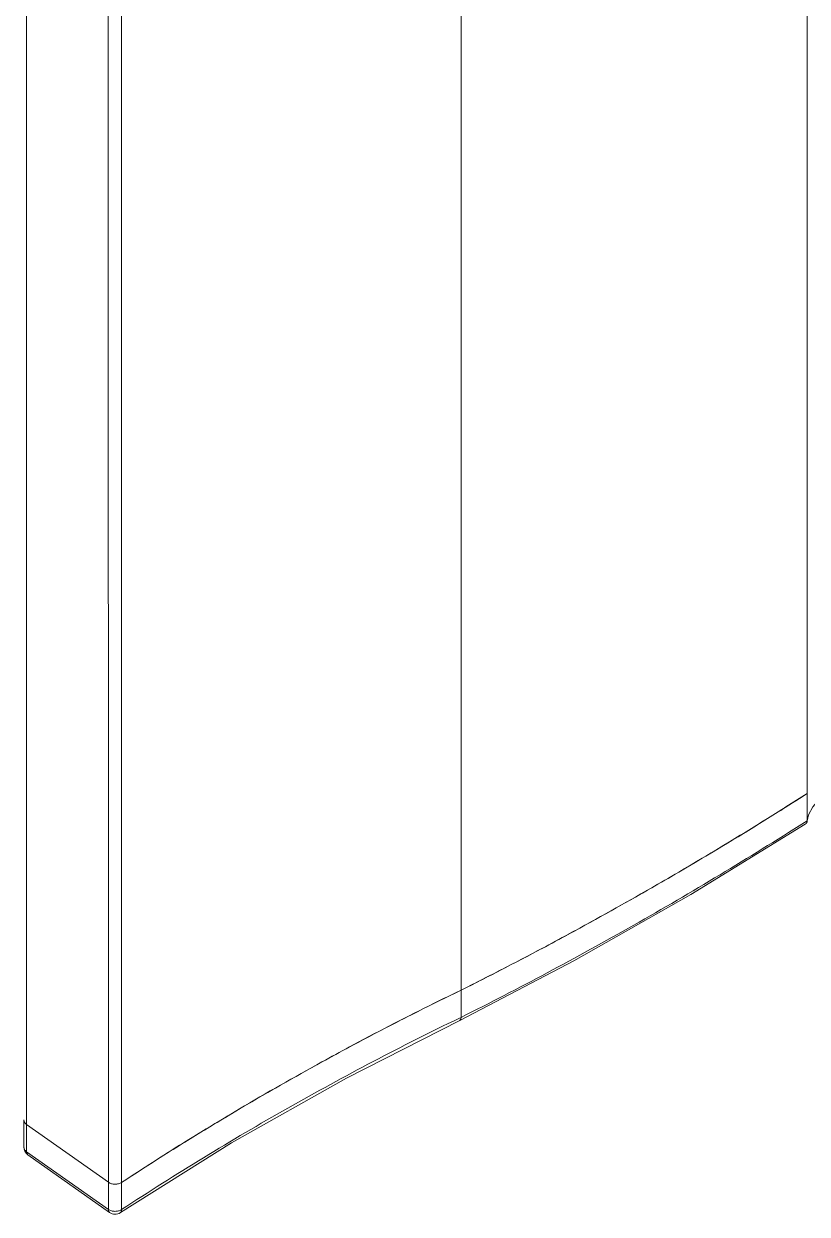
# Model space of a CAD drawing. Header units: millimetres. Extents: x 1177 to 2365, y 93 to 933.
# Drawn here: x 2148.5 to 2238.3, y 453 to 589.5 of the extents above; entities that cross this region are included whole.
import ezdxf

# ---------------------------------------------------------------- set-up
doc = ezdxf.new("R2010")
doc.units = ezdxf.units.MM
doc.header["$LTSCALE"] = 0.1
doc.layers.get('0').update_dxf_attribs({"lineweight": 13})

msp = doc.modelspace()

# ---------------------------------------------------------------- linework, layer by layer
for p, q in [((2238.27, 738.27), (2238.27, 498.16)), ((2198.6, 715.72), (2198.61, 475.61)), ((2148.82, 703.43), (2148.82, 463.32)), ((2158.19, 453.59), (2158.18, 693.7)), ((2159.71, 456.68), (2159.71, 693.68)), ((2238.27, 501.27), (2238.2, 501.23)), ((2238.27, 501.27), (2238.2, 501.23)), ((2238.27, 498.16), (2237.94, 497.95)), ((2238.27, 498.16), (2237.95, 497.95)), ((2238.27, 498.16), (2238.27, 498.14)), ((2224.98, 493.11), (2224.34, 492.73)), ((2224.98, 493.11), (2224.34, 492.73)), ((2211.6, 485.52), (2210.97, 485.18)), ((2211.6, 485.51), (2210.98, 485.17)), ((2198.64, 478.74), (2198.61, 478.72)), ((2198.64, 478.74), (2198.61, 478.72)), ((2198.61, 475.61), (2198.35, 475.49)), ((2198.61, 475.61), (2198.35, 475.49)), ((2198.46, 475.26), (2198.46, 475.26)), ((2186.33, 472.49), (2185.84, 472.22)), ((2186.33, 472.48), (2185.84, 472.22)), ((2173.22, 465.11), (2172.72, 464.81)), ((2173.23, 465.11), (2172.73, 464.8)), ((2148.5, 463.87), (2148.5, 460.76)), ((2158.19, 456.7), (2148.82, 463.32)), ((2148.82, 463.32), (2158.19, 456.7)), ((2148.82, 463.32), (2148.82, 460.21)), ((2148.82, 460.21), (2158.19, 453.59)), ((2148.97, 459.86), (2158.33, 453.24)), ((2159.71, 453.57), (2159.71, 456.68)), ((2159.57, 453.22), (2159.57, 453.22))]:
    msp.add_line(p, q)
for points in [[(2238.27, 498.14), (2238.43, 498.84), (2238.91, 499.73), (2239.52, 500.48)], [(2198.46, 475.26), (2211.54, 482.09), (2224.95, 489.71), (2238.06, 497.77)], [(2159.57, 453.22), (2172.32, 461.21), (2185.47, 468.65), (2198.46, 475.26)]]:
    msp.add_lwpolyline(points)
for centre, start, end in [((2149.6, 460.76), 180.0634, 234.7641), ((2158.96, 454.14), 234.7372, 303.3189)]:
    msp.add_arc(centre, 1.1, start, end)
for points, knots in [([(2198.61, 478.72), (2205.36, 482.1), (2218.78, 489.29), (2231.82, 497.14), (2238.27, 501.27)], [0, 0, 0, 0, 0.496283, 1, 1, 1, 1]), ([(2238.2, 501.23), (2237.12, 500.54), (2232.75, 497.77), (2228.33, 495.08), (2224.98, 493.11)], [0, 0, 0, 0, 0.248444, 1, 1, 1, 1]), ([(2237.95, 497.95), (2234.75, 495.91), (2228.29, 491.91), (2218.46, 486.16), (2208.57, 480.71), (2201.92, 477.27), (2198.61, 475.61)], [0, 0, 0, 0, 0.251147, 0.503801, 0.754555, 1, 1, 1, 1]), ([(2238.27, 498.14), (2238.27, 498.06), (2238.23, 497.92), (2238.12, 497.81), (2238.06, 497.77)], [0, 0, 0, 0, 0.505041, 1, 1, 1, 1]), ([(2224.34, 492.73), (2223.29, 492.11), (2219.07, 489.65), (2214.81, 487.26), (2211.6, 485.51)], [0, 0, 0, 0, 0.250809, 1, 1, 1, 1]), ([(2210.98, 485.17), (2209.95, 484.61), (2205.86, 482.42), (2201.74, 480.29), (2198.64, 478.74)], [0, 0, 0, 0, 0.252959, 1, 1, 1, 1]), ([(2159.71, 456.68), (2165.97, 460.8), (2178.71, 468.56), (2191.92, 475.5), (2198.61, 478.72)], [0, 0, 0, 0, 0.502208, 1, 1, 1, 1]), ([(2198.61, 478.72), (2197.58, 478.23), (2193.46, 476.22), (2189.38, 474.12), (2186.33, 472.49)], [0, 0, 0, 0, 0.247241, 1, 1, 1, 1]), ([(2198.35, 475.49), (2195.05, 473.9), (2188.47, 470.58), (2178.71, 465.25), (2169.09, 459.59), (2162.81, 455.61), (2159.71, 453.57)], [0, 0, 0, 0, 0.246831, 0.497892, 0.750008, 1, 1, 1, 1]), ([(2198.46, 475.26), (2198.49, 475.27), (2198.53, 475.31), (2198.57, 475.39), (2198.6, 475.49), (2198.61, 475.57), (2198.61, 475.61)], [0, 0, 0, 0, 0.19666, 0.420089, 0.686561, 1, 1, 1, 1]), ([(2185.84, 472.22), (2184.78, 471.65), (2180.54, 469.35), (2176.34, 466.96), (2173.22, 465.11)], [0, 0, 0, 0, 0.249216, 1, 1, 1, 1]), ([(2172.72, 464.81), (2171.61, 464.15), (2167.23, 461.52), (2162.91, 458.79), (2159.71, 456.68)], [0, 0, 0, 0, 0.251424, 1, 1, 1, 1]), ([(2148.82, 463.32), (2148.73, 463.39), (2148.57, 463.55), (2148.5, 463.77), (2148.5, 463.87)], [0, 0, 0, 0, 0.52898, 1, 1, 1, 1]), ([(2148.5, 463.87), (2148.5, 463.77), (2148.57, 463.55), (2148.73, 463.39), (2148.82, 463.32)], [0, 0, 0, 0, 0.471035, 1, 1, 1, 1]), ([(2148.5, 460.76), (2148.5, 460.66), (2148.57, 460.44), (2148.73, 460.28), (2148.82, 460.21)], [0, 0, 0, 0, 0.470709, 1, 1, 1, 1]), ([(2148.82, 460.21), (2148.82, 460.14), (2148.84, 460.01), (2148.92, 459.9), (2148.97, 459.86)], [0, 0, 0, 0, 0.549302, 1, 1, 1, 1]), ([(2159.71, 456.68), (2159.6, 456.61), (2159.35, 456.51), (2158.94, 456.46), (2158.54, 456.52), (2158.29, 456.63), (2158.19, 456.7)], [0, 0, 0, 0, 0.242328, 0.501605, 0.759997, 1, 1, 1, 1]), ([(2158.19, 456.7), (2158.4, 456.55), (2158.94, 456.41), (2159.49, 456.54), (2159.71, 456.68)], [0, 0, 0, 0, 0.498301, 1, 1, 1, 1]), ([(2159.71, 453.57), (2159.6, 453.5), (2159.35, 453.4), (2158.94, 453.35), (2158.54, 453.41), (2158.29, 453.52), (2158.19, 453.59)], [0, 0, 0, 0, 0.242318, 0.50163, 0.760041, 1, 1, 1, 1]), ([(2158.19, 453.59), (2158.19, 453.52), (2158.2, 453.39), (2158.28, 453.28), (2158.33, 453.24)], [0, 0, 0, 0, 0.549297, 1, 1, 1, 1]), ([(2159.57, 453.22), (2159.59, 453.24), (2159.64, 453.28), (2159.7, 453.4), (2159.71, 453.5), (2159.71, 453.57)], [0, 0, 0, 0, 0.226893, 0.465684, 1, 1, 1, 1])]:
    msp.add_open_spline(points, degree=3, knots=knots)

doc.saveas('drawing.dxf')
